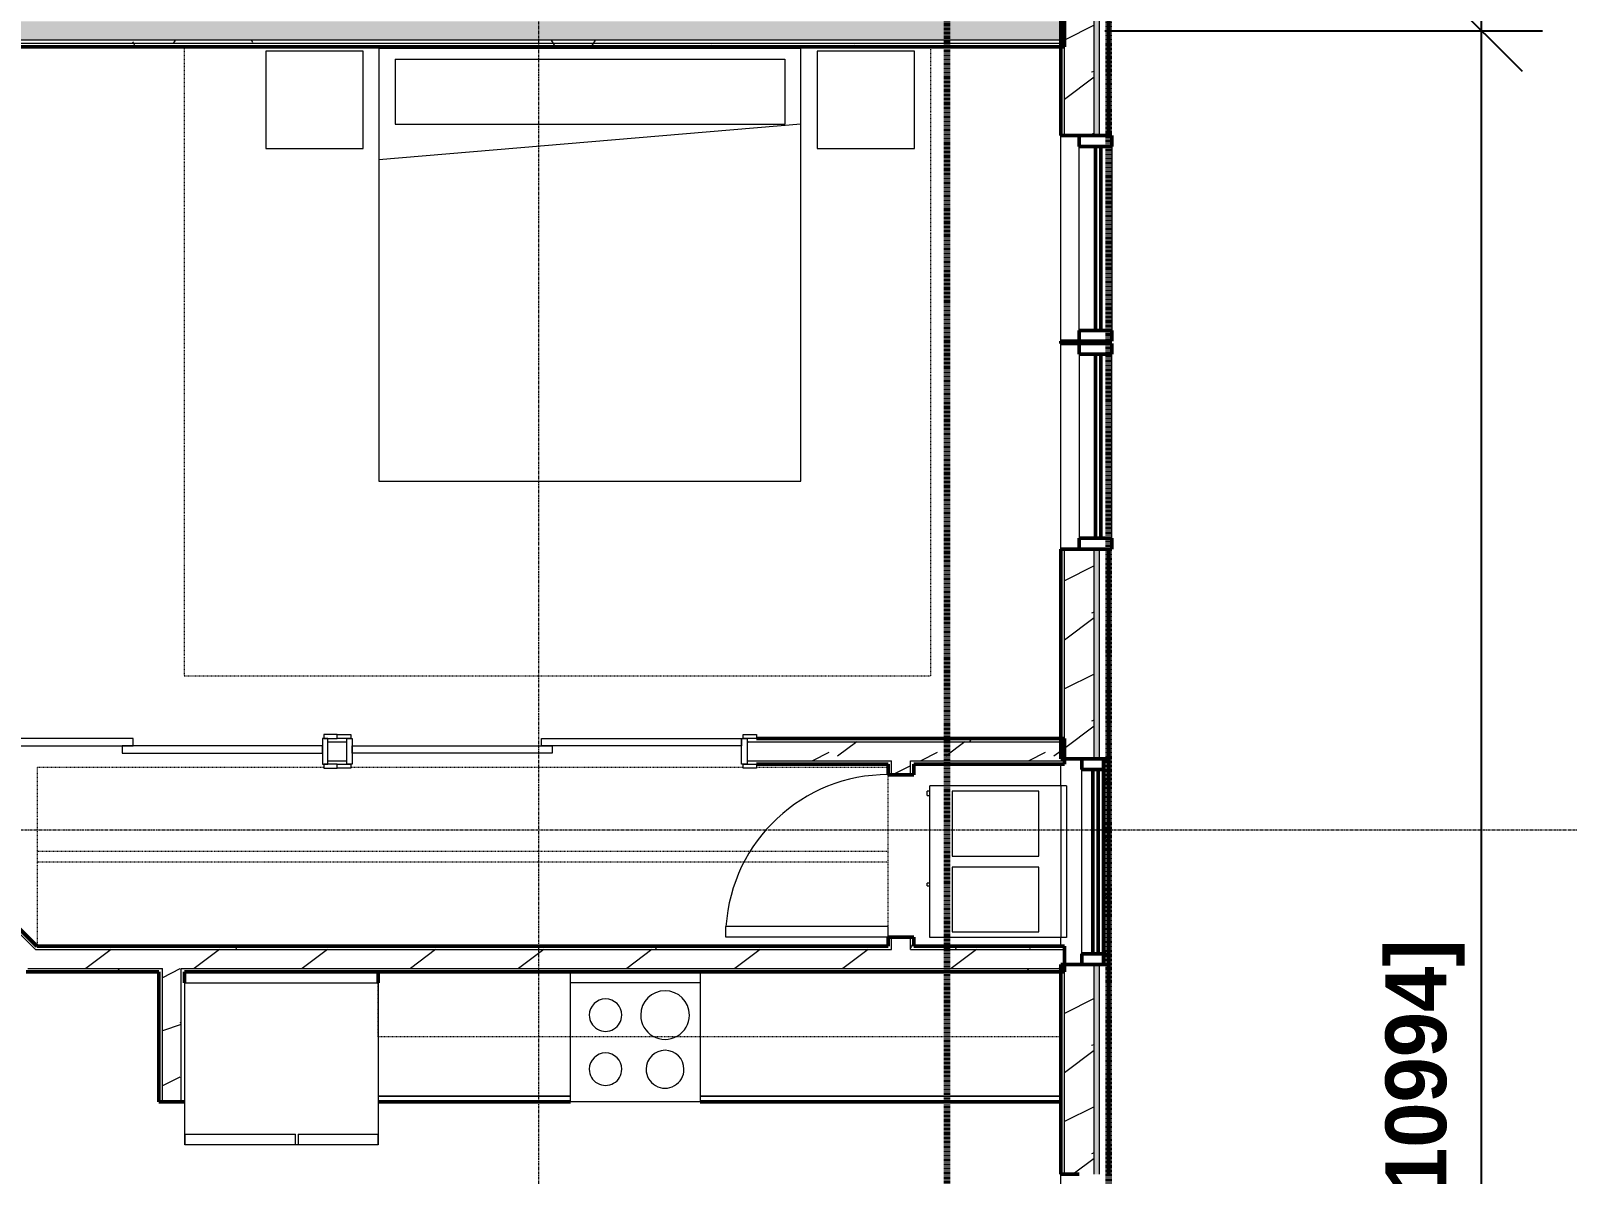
# Model space of a CAD drawing. Extents: x -4294 to -464, y 9706 to 12475.
# Drawn here: x -2267.2 to -1983.2, y 11471.6 to 11683 of the extents above; entities that cross this region are included whole.
import ezdxf

# ---------------------------------------------------------------- set-up
doc = ezdxf.new("R2010")
doc.units = 0
for name, pattern in [('Dash', [0.25, 0.125, -0.125]), ('Dash 1_16_', [0.125, 0.0625, -0.0625]), ('Grid Line 1_2_', [0.875, 0.5, -0.125, 0.125, -0.125])]:
    doc.linetypes.add(name, pattern=pattern)
for name, color, linetype, lineweight in [('0-1', 7, 'Continuous', 5), ('0-2', 50, 'Continuous', 13), ('A-ANNO-DIMS', 211, 'Continuous', 9), ('A-DOOR-1', 7, 'Continuous', 9), ('A-DOOR-2', 90, 'Continuous', 20), ('A-DOOR-FRAM-1', 90, 'Continuous', 20), ('A-GLAZ-1', 50, 'Continuous', 13), ('A-GLAZ-2', 250, 'Continuous', 50), ('A-GLAZ-3', 151, 'Continuous', 9), ('A-WALL', 113, 'Continuous', 13), ('A-WALL-2', 250, 'Continuous', 50), ('A-WALL-3', 50, 'Continuous', 13), ('A-WALL-PATT-1', 7, 'Continuous', 9), ('A-WALL-PATT-2', 8, 'Continuous', 9), ('A-WALL-PATT-3', 43, 'Continuous', 9), ('A-WALL-PATT-5', 111, 'Continuous', 9), ('C-PROP-LINE-2', 91, 'Dash 1_16_', 140), ('I-FURN-1', 7, 'Continuous', 9), ('I-FURN-HDLN-1', 7, 'Dash', 9), ('I-WALL-1', 2, 'Continuous', 50), ('M-EQPM-1', 7, 'Continuous', 9), ('Q-CASE-1', 250, 'Continuous', 50), ('Q-CASE-2', 7, 'Continuous', 9), ('Q-CASE-HDLN-1', 7, 'Dash', 9), ('Q-SPCQ-1', 7, 'Continuous', 9), ('S-GRID-1', 1, 'Grid Line 1_2_', 9)]:
    doc.layers.add(name, color=color, linetype=linetype, lineweight=lineweight)
doc.styles.add('Century Gothic_B', font='Gothicb.ttf', dxfattribs={"height": 11.25})
doc.dimstyles.new('OD__1__Tol__', dxfattribs={"dimscale": 12, "dimtxt": 11.746893, "dimasz": 1.25, "dimexe": 0.9375, "dimexo": 0.625, "dimgap": 0.15625, "dimtad": 1, "dimdec": 0, "dimzin": 3, "dimdsep": 46, "dimlunit": 4, "dimtxsty": 'Century Gothic_B', "dimblk1": 'OBLIQUE', "dimblk2": 'OBLIQUE', "dimsah": 1, "dimcen": 0.09, "dimdle": 0.9375, "dimazin": 0, "dimtfac": 1, "dimtdec": 4, "dimtix": 1, "dimtmove": 0, "dimatfit": 3, "dimfxl": 1, "dimtvp": 1, "dimtfill": 1, "dimfrac": 2, "dimtolj": 1, "dimtzin": 0, "dimarcsym": 2})
pattern_1 = [(0, (0, 0), (38.4, 9.6), [1.584, -27.216, 1.584, -27.216, -153.6]), (0, (0, 0), (38.4, 9.6), [-57.6, 1.584, -56.016, 1.584, -27.216, -67.2]), (0, (0, 0), (38.4, 9.6), [-144, 1.584, -17.616, 1.584, -46.416]), (120, (14.4, 4.8), (-27.513844, 28.4553755), [1.584, -27.216, 1.584, -27.216, -153.6]), (120, (14.4, 4.8), (-27.513844, 28.4553755), [-57.6, 1.584, -56.016, 1.584, -27.216, -67.2]), (120, (14.4, 4.8), (-27.513844, 28.4553755), [-144, 1.584, -17.616, 1.584, -46.416]), (240, (19.2, 24), (-10.886156, -38.0553755), [1.584, -27.216, 1.584, -27.216, -153.6]), (240, (19.2, 24), (-10.886156, -38.0553755), [-57.6, 1.584, -56.016, 1.584, -27.216, -67.2]), (240, (19.2, 24), (-10.886156, -38.0553755), [-144, 1.584, -17.616, 1.584, -46.416])]
pattern_2 = [(216.87, (7.997, 19.992), (59.9755286, 39.9843071), [9.996, -89.964]), (206.565, (19.992, 13.994), (-19.991807, -19.992219), [22.352, -22.352]), (198.435, (19.992, 3.998), (-39.983821, -19.991955), [12.644, -50.576])]

# ---------------------------------------------------------------- blocks, each defined once
blk = doc.blocks.new('HVAC_SPVU_AlliedAir_MGE4 - HVAC_SPVU_AlliedAir_MGE4-1352620-FLOOR PLAN - 2ND FLOOR')
at = {"layer": 'M-EQPM-1'}
for p, q in [((-14, 13.12), (14, 13.12)), ((-14, 13.12), (-14, 12.12)), ((-14, 12.12), (14, 12.12)), ((-14, 12.12), (-14, -12.13)), ((14, 13.12), (14, 12.12)), ((14, 12.12), (14, -12.13)), ((-1, 8), (-13, 8)), ((-13, 8), (-13, -8)), ((-1, -8), (-1, 8)), ((13, 8), (1, 8)), ((1, 8), (1, -8)), ((13, -8), (13, 8)), ((-13, -8), (-1, -8)), ((1, -8), (13, -8)), ((14, -12.13), (-14, -12.13)), ((-13, -12.13), (-13, -12.63)), ((-12.25, -12.63), (-13, -12.63)), ((-13, -12.63), (-12.99, -12.63)), ((-12.26, -12.63), (-12.25, -12.63)), ((-12.25, -12.63), (-12.25, -12.13)), ((4, -12.13), (4, -12.63)), ((4.5, -12.63), (4, -12.63)), ((4, -12.63), (4.01, -12.63)), ((4.49, -12.63), (4.5, -12.63)), ((4.5, -12.63), (4.5, -12.13))]:
    blk.add_line(p, q, dxfattribs=at)
blk = doc.blocks.new('Single-Flush - 30_ x 80_-1421383-FLOOR PLAN - 2ND FLOOR')
at = {"layer": 'A-DOOR-1'}
blk.add_arc((15, -2.375), 30.067, 180, 266.18593, dxfattribs=at)
at = {"layer": 'A-DOOR-2'}
for p, q in [((13, -2.375), (13, -32.375)), ((15, -2.375), (13, -2.375)), ((15, -2.375), (15, -32.375)), ((15, -32.375), (13, -32.375))]:
    blk.add_line(p, q, dxfattribs=at)
blk = doc.blocks.new('FOLDING_SLIDING CLOSET - 72_ x 80_-1372885-FLOOR PLAN - 2ND FLOOR')
at = {"layer": 'A-DOOR-1'}
for p, q in [((-38.75, 3.25), (-36.25, 3.25)), ((-38.75, 2.5), (-38.75, 3.25)), ((-36.25, 3.25), (-36.25, 2.5)), ((36.25, 3.25), (38.75, 3.25)), ((36.25, 2.5), (36.25, 3.25)), ((38.75, 3.25), (38.75, 2.5)), ((-36.25, 2.5), (-38.75, 2.5)), ((38.75, 2.5), (36.25, 2.5)), ((-38.75, -2.25), (-36.25, -2.25)), ((-38.75, -3), (-38.75, -2.25)), ((-36.25, -2.25), (-36.25, -3)), ((36.25, -2.25), (38.75, -2.25)), ((36.25, -3), (36.25, -2.25)), ((38.75, -2.25), (38.75, -3)), ((-36.25, -3), (-38.75, -3)), ((38.75, -3), (36.25, -3))]:
    blk.add_line(p, q, dxfattribs=at)
at = {"layer": 'A-DOOR-2'}
for p, q in [((-1, 0.5), (36, 0.5)), ((-1, -0.875), (-1, 0.5)), ((36, 0.5), (36, -0.875)), ((-36, -0.875), (1, -0.875)), ((-36, -2.25), (-36, -0.875)), ((1, -2.25), (-36, -2.25)), ((36, -0.875), (-1, -0.875)), ((1, -0.875), (1, -2.25))]:
    blk.add_line(p, q, dxfattribs=at)
at = {"layer": 'A-DOOR-FRAM-1'}
for p, q in [((-37, 2.5), (-36, 2.5)), ((-37, -2.25), (-37, 2.5)), ((-36, 2.5), (-36, -2.25)), ((36, 2.5), (37, 2.5)), ((36, -2.25), (36, 2.5)), ((37, 2.5), (37, -2.25)), ((-36, -2.25), (-37, -2.25)), ((37, -2.25), (36, -2.25))]:
    blk.add_line(p, q, dxfattribs=at)
blk = doc.blocks.new('OD_CW_Closet - OD_CW_Closet-2067908-FLOOR PLAN - 2ND FLOOR')
at = {"layer": 'Q-CASE-HDLN-1'}
for p, q in [((158.05, 24), (0.74, 24)), ((0.74, 24), (0.74, -9)), ((158.05, -9), (158.05, 24)), ((0.74, 8.5), (158.05, 8.5)), ((0.74, 6.5), (158.05, 6.5)), ((0.74, -9), (25.09, -9)), ((27.59, -9), (100.09, -9)), ((105.09, -9), (158.05, -9))]:
    blk.add_line(p, q, dxfattribs=at)
blk = doc.blocks.new('FOLDING_SLIDING CLOSET - 72_ x 80_-1372823-FLOOR PLAN - 2ND FLOOR')
at = {"layer": 'A-DOOR-1'}
for p, q in [((-36.25, 3), (-38.75, 3)), ((-38.75, 3), (-38.75, 2.25)), ((-36.25, 2.25), (-36.25, 3)), ((38.75, 3), (36.25, 3)), ((36.25, 3), (36.25, 2.25)), ((38.75, 2.25), (38.75, 3)), ((-38.75, 2.25), (-36.25, 2.25)), ((36.25, 2.25), (38.75, 2.25)), ((-36.25, -2.5), (-38.75, -2.5)), ((-38.75, -2.5), (-38.75, -3.25)), ((-36.25, -3.25), (-36.25, -2.5)), ((38.75, -2.5), (36.25, -2.5)), ((36.25, -2.5), (36.25, -3.25)), ((38.75, -3.25), (38.75, -2.5)), ((-38.75, -3.25), (-36.25, -3.25)), ((36.25, -3.25), (38.75, -3.25))]:
    blk.add_line(p, q, dxfattribs=at)
at = {"layer": 'A-DOOR-2'}
for p, q in [((1, 2.25), (-36, 2.25)), ((-36, 2.25), (-36, 0.87)), ((-36, 0.87), (1, 0.87)), ((36, 0.87), (-1, 0.87)), ((-1, 0.87), (-1, -0.5)), ((1, 0.87), (1, 2.25)), ((36, -0.5), (36, 0.87)), ((-1, -0.5), (36, -0.5))]:
    blk.add_line(p, q, dxfattribs=at)
at = {"layer": 'A-DOOR-FRAM-1'}
for p, q in [((-36, 2.25), (-37, 2.25)), ((-37, 2.25), (-37, -2.5)), ((-36, -2.5), (-36, 2.25)), ((36, 2.25), (36, -2.5)), ((37, 2.25), (36, 2.25)), ((37, -2.5), (37, 2.25)), ((-37, -2.5), (-36, -2.5)), ((36, -2.5), (37, -2.5))]:
    blk.add_line(p, q, dxfattribs=at)
blk = doc.blocks.new('Refrigerator_-_Side-by-Side_6047 - 36_ X 30_-1372843-FLOOR PLAN - 2ND FLOOR')
at = {"layer": 'Q-SPCQ-1'}
for p, q in [((-17.88, 15.58), (17.87, 15.58)), ((-17.88, -14.42), (-17.88, 15.58)), ((-17.88, 15.58), (-3.13, 15.58)), ((-17.88, 15.58), (-17.88, 13.58)), ((-3.13, 13.58), (-3.13, 15.58)), ((-2.63, 15.58), (17.87, 15.58)), ((-2.63, 15.58), (-2.63, 13.58)), ((17.87, 15.58), (17.87, -14.42)), ((17.87, 13.58), (17.87, 15.58)), ((-3.13, 13.58), (-17.88, 13.58)), ((17.87, 13.58), (-2.63, 13.58)), ((17.87, -14.42), (-17.88, -14.42))]:
    blk.add_line(p, q, dxfattribs=at)
blk = doc.blocks.new('Range - 24_ x 24_-V13-FLOOR PLAN - 2ND FLOOR')
at = {"layer": 'Q-SPCQ-1'}
for p, q in [((0, 0), (24, 0)), ((0, -24), (0, 0)), ((24, 0), (24, -24)), ((0, -22), (24, -22))]:
    blk.add_line(p, q, dxfattribs=at)
for centre, radius, start, end in [((6.5, -6), 3.5, 360, 180), ((17.5, -6), 3, 360, 180), ((6.5, -6), 3.5, 180, 0), ((17.5, -6), 3, 180, 0), ((6.5, -16), 4.5, 360, 180), ((17.5, -16), 3, 360, 180), ((6.5, -16), 4.5, 180, 0), ((17.5, -16), 3, 180, 0)]:
    blk.add_arc(centre, radius, start, end, dxfattribs=at)
blk = doc.blocks.new('OD_CW_Base Cabinet - OD_CW_Base Cabinet-2067711-FLOOR PLAN - 2ND FLOOR')
at = {"layer": 'Q-CASE-1'}
for p, q in [((0.74, 24), (0.74, 22)), ((0.74, 0), (36.28, 0)), ((60.28, 0), (126.96, 0))]:
    blk.add_line(p, q, dxfattribs=at)
at = {"layer": 'Q-CASE-2'}
for p, q in [((0.74, 22), (0.74, 24)), ((0.74, 1), (36.28, 1)), ((36.28, 1), (0.74, 1)), ((36.28, 0), (0.74, 0)), ((60.28, 1), (126.96, 1)), ((126.96, 1), (60.28, 1)), ((126.96, 0), (60.28, 0))]:
    blk.add_line(p, q, dxfattribs=at)
blk = doc.blocks.new('OD_CW_Upper Cabinet - OD_CW_Upper Cabinet-2067745-FLOOR PLAN - 2ND FLOOR')
at = {"layer": 'Q-CASE-HDLN-1'}
for p, q in [((0.74, -24), (0.74, -12)), ((0.74, -12), (126.96, -12)), ((126.96, -12), (126.96, -24)), ((126.96, -24), (0.74, -24))]:
    blk.add_line(p, q, dxfattribs=at)
blk = doc.blocks.new('Bed-Standard - King 78_ x 80_-V8-FLOOR PLAN - 2ND FLOOR')
at = {"layer": 'I-FURN-1'}
for p, q in [((49.69, 38.2), (-28.31, 38.2)), ((-28.31, 38.2), (-28.31, -41.8)), ((49.69, -41.8), (49.69, 38.2)), ((-25.31, 36.2), (-25.31, 24.2)), ((-25.31, 36.2), (46.69, 36.2)), ((46.69, 36.2), (46.69, 24.2)), ((49.69, 24.2), (-28.31, 17.63)), ((-25.31, 24.2), (46.69, 24.2)), ((-28.31, -41.8), (49.69, -41.8))]:
    blk.add_line(p, q, dxfattribs=at)
at = {"layer": 'I-FURN-HDLN-1'}
for p, q in [((-64.31, 38.2), (-64.31, -77.8)), ((73.69, -77.8), (73.69, 38.2)), ((-64.31, -77.8), (73.69, -77.8))]:
    blk.add_line(p, q, dxfattribs=at)
blk = doc.blocks.new('Table-Night Stand - 18_ x 18_ x 24_-1352623-FLOOR PLAN - 2ND FLOOR')
at = {"layer": 'I-FURN-1'}
for p, q in [((18.15, 18), (0.15, 18)), ((0.15, 18), (0.15, 0)), ((18.15, 0), (18.15, 18)), ((0.15, 0), (18.15, 0))]:
    blk.add_line(p, q, dxfattribs=at)
blk = doc.blocks.new('CTR - 1st Phase - Unit Layouts_rvt-1-FLOOR PLAN - 2ND FLOOR')
at = {"layer": 'A-WALL-PATT-1'}
h = blk.add_hatch(dxfattribs=at)
h.set_pattern_fill('FP_1', color=256, style=0, pattern_type=2)
h.set_pattern_definition(pattern_1)
h.paths.add_polyline_path([(-2126.66, 11551.55), (-2076.17, 11551.55), (-2076.17, 11552.17), (-2134.82, 11552.17), (-2134.82, 11551.55), (-2133.07, 11551.55)], flags=0)
h.paths.add_polyline_path([(-2212.32, 11551.55), (-2208.82, 11551.55), (-2208.82, 11552.17), (-2212.32, 11552.17)], flags=0)
h.paths.add_polyline_path([(-2303.86, 11551.55), (-2286.32, 11551.55), (-2286.32, 11552.17), (-2304.48, 11552.17)], flags=0)
h = blk.add_hatch(dxfattribs=at)
h.set_pattern_fill('FP_1', color=256, style=0, pattern_type=2)
h.set_pattern_definition(pattern_1)
h.paths.add_polyline_path([(-2104.6, 11513.77), (-2103.97, 11513.77), (-2103.97, 11515.42), (-2104.6, 11515.42)], flags=0)
h.paths.add_polyline_path([(-2104.6, 11545.42), (-2103.97, 11545.42), (-2103.97, 11547.42), (-2104.6, 11547.42)], flags=0)
h = blk.add_hatch(dxfattribs=at)
h.set_pattern_fill('FP_1', color=256, style=0, pattern_type=2)
h.set_pattern_definition(pattern_1)
h.paths.add_polyline_path([(-2076.8, 11513.15), (-2076.17, 11513.15), (-2076.17, 11513.77), (-2104.6, 11513.77), (-2104.6, 11513.15), (-2099.1, 11513.15)], flags=0)
h.paths.add_polyline_path([(-2266.34, 11513.15), (-2108.1, 11513.15), (-2108.1, 11513.77), (-2266.97, 11513.77)], flags=0)
h = blk.add_hatch(dxfattribs=at)
h.set_pattern_fill('FP_1', color=256, style=0, pattern_type=2)
h.set_pattern_definition(pattern_1)
h.paths.add_polyline_path([(-2108.1, 11509.02), (-2076.17, 11509.02), (-2076.17, 11509.65), (-2239.4, 11509.65), (-2239.4, 11509.02), (-2126.66, 11509.02)], flags=0)
h.paths.add_polyline_path([(-2243.53, 11509.02), (-2242.9, 11509.02), (-2242.9, 11509.65), (-2268.68, 11509.65), (-2268.05, 11509.02), (-2261.61, 11509.02)], flags=0)
at = {"layer": 'A-WALL-PATT-2'}
h = blk.add_hatch(dxfattribs=at)
h.set_pattern_fill('FP_2', color=256, style=0, pattern_type=2)
h.set_pattern_definition(pattern_2)
h.paths.add_polyline_path([(-2267.79, 11513.15), (-2266.34, 11513.15), (-2306.82, 11553.62), (-2309.29, 11551.15), (-2271.29, 11513.15), (-2268.68, 11513.15)], flags=0)
h.paths.add_polyline_path([(-2334.75, 11576.61), (-2332.27, 11579.08), (-2372.79, 11619.59), (-2375.26, 11617.12), (-2347.18, 11589.04)], flags=0)
h.paths.add_polyline_path([(-2427.59, 11669.44), (-2425.11, 11671.92), (-2433.18, 11679.99), (-2437.2, 11679.99), (-2437.67, 11680.57), (-2438.19, 11680.05), (-2427.85, 11669.71)], flags=0)
h = blk.add_hatch(dxfattribs=at)
h.set_pattern_fill('FP_2', color=256, style=0, pattern_type=2)
h.set_pattern_definition(pattern_2)
h.paths.add_polyline_path([(-2076.8, 11548.05), (-2076.17, 11548.05), (-2076.17, 11551.55), (-2134.82, 11551.55), (-2134.82, 11548.05), (-2099.1, 11548.05)], flags=0)
h.paths.add_polyline_path([(-2208.82, 11548.05), (-2208.82, 11551.55), (-2212.32, 11551.55), (-2212.32, 11548.05)], flags=0)
h.paths.add_polyline_path([(-2292.05, 11548.05), (-2286.32, 11548.05), (-2286.32, 11551.55), (-2304.74, 11551.55), (-2301.24, 11548.05), (-2300.36, 11548.05)], flags=0)
h = blk.add_hatch(dxfattribs=at)
h.set_pattern_fill('FP_2', color=256, style=0, pattern_type=2)
h.set_pattern_definition(pattern_2)
h.paths.add_polyline_path([(-2104.6, 11513.15), (-2104.6, 11515.42), (-2108.1, 11515.42), (-2108.1, 11513.15)], flags=0)
h.paths.add_polyline_path([(-2104.6, 11545.42), (-2104.6, 11548.05), (-2108.1, 11548.05), (-2108.1, 11545.42)], flags=0)
h = blk.add_hatch(dxfattribs=at)
h.set_pattern_fill('FP_2', color=256, style=0, pattern_type=2)
h.set_pattern_definition(pattern_2)
h.paths.add_polyline_path([(-2076.8, 11509.65), (-2076.17, 11509.65), (-2076.17, 11513.15), (-2271.29, 11513.15), (-2267.79, 11509.65), (-2099.1, 11509.65)], flags=0)
h = blk.add_hatch(dxfattribs=at)
h.set_pattern_fill('FP_2', color=256, style=0, pattern_type=2)
h.set_pattern_definition(pattern_2)
h.paths.add_polyline_path([(-2239.4, 11485.02), (-2239.4, 11509.65), (-2242.9, 11509.65), (-2242.9, 11485.02)], flags=0)
at = {"layer": 'A-WALL-2'}
for p, q in [((-2076.17, 11552.17), (-2133.07, 11552.17)), ((-2076.17, 11547.42), (-2076.17, 11552.17)), ((-2266.08, 11513.77), (-2299.73, 11547.42)), ((-2133.07, 11547.42), (-2108.72, 11547.42)), ((-2108.72, 11547.42), (-2108.72, 11545.42)), ((-2103.97, 11547.42), (-2076.17, 11547.42)), ((-2103.97, 11545.42), (-2103.97, 11547.42)), ((-2108.72, 11545.42), (-2103.97, 11545.42)), ((-2108.72, 11515.42), (-2108.72, 11513.77)), ((-2103.97, 11515.42), (-2108.72, 11515.42)), ((-2103.97, 11513.77), (-2103.97, 11515.42)), ((-2108.72, 11513.77), (-2266.08, 11513.77)), ((-2076.17, 11513.77), (-2103.97, 11513.77)), ((-2076.17, 11509.02), (-2076.17, 11513.77)), ((-2268.05, 11509.02), (-2243.53, 11509.02)), ((-2243.53, 11509.02), (-2243.53, 11485.02)), ((-2238.78, 11509.02), (-2076.17, 11509.02)), ((-2238.78, 11507.02), (-2238.78, 11509.02)), ((-2243.53, 11485.02), (-2238.78, 11485.02))]:
    blk.add_line(p, q, dxfattribs=at)
at = {"layer": 'A-WALL-3'}
for p, q in [((-2212.32, 11551.55), (-2208.82, 11551.55)), ((-2134.82, 11551.55), (-2076.17, 11551.55)), ((-2266.97, 11513.77), (-2301.24, 11548.05)), ((-2212.32, 11548.05), (-2208.82, 11548.05)), ((-2134.82, 11548.05), (-2108.1, 11548.05)), ((-2108.1, 11547.42), (-2108.1, 11548.05)), ((-2108.1, 11545.42), (-2108.1, 11547.42)), ((-2104.6, 11548.05), (-2076.17, 11548.05)), ((-2104.6, 11547.42), (-2104.6, 11548.05)), ((-2104.6, 11545.42), (-2104.6, 11547.42)), ((-2108.1, 11513.77), (-2108.1, 11515.42)), ((-2104.6, 11513.77), (-2104.6, 11515.42)), ((-2266.34, 11513.15), (-2266.97, 11513.77)), ((-2266.34, 11513.15), (-2108.1, 11513.15)), ((-2108.1, 11513.15), (-2108.1, 11513.77)), ((-2104.6, 11513.15), (-2104.6, 11513.77)), ((-2104.6, 11513.15), (-2076.17, 11513.15)), ((-2267.79, 11509.65), (-2242.9, 11509.65)), ((-2242.9, 11509.02), (-2242.9, 11509.65)), ((-2242.9, 11485.02), (-2242.9, 11509.02)), ((-2239.4, 11509.65), (-2076.17, 11509.65)), ((-2239.4, 11509.02), (-2239.4, 11509.65)), ((-2239.4, 11485.02), (-2239.4, 11509.02))]:
    blk.add_line(p, q, dxfattribs=at)
at = {"layer": '0-2'}
for name, p in [('Bed-Standard - King 78_ x 80_-V8-FLOOR PLAN - 2ND FLOOR', (-2174.55, 11641.52)), ('Table-Night Stand - 18_ x 18_ x 24_-1352623-FLOOR PLAN - 2ND FLOOR', (-2223.94, 11661.22)), ('Table-Night Stand - 18_ x 18_ x 24_-1352623-FLOOR PLAN - 2ND FLOOR', (-2122.01, 11661.22)), ('FOLDING_SLIDING CLOSET - 72_ x 80_-1372823-FLOOR PLAN - 2ND FLOOR', (-2249.32, 11549.92)), ('OD_CW_Base Cabinet - OD_CW_Base Cabinet-2067711-FLOOR PLAN - 2ND FLOOR', (-2203.76, 11485.02))]:
    blk.add_blockref(name, p, dxfattribs=at)
for name, p, rotation in [('FOLDING_SLIDING CLOSET - 72_ x 80_-1372885-FLOOR PLAN - 2ND FLOOR', (-2171.82, 11549.92), 180), ('OD_CW_Closet - OD_CW_Closet-2067908-FLOOR PLAN - 2ND FLOOR', (-2107.99, 11537.77), 180), ('Single-Flush - 30_ x 80_-1421383-FLOOR PLAN - 2ND FLOOR', (-2106.35, 11530.42), 269.9999999998777), ('HVAC_SPVU_AlliedAir_MGE4 - HVAC_SPVU_AlliedAir_MGE4-1352620-FLOOR PLAN - 2ND FLOOR', (-2088.92, 11529.39), 269.9999999998723), ('OD_CW_Upper Cabinet - OD_CW_Upper Cabinet-2067745-FLOOR PLAN - 2ND FLOOR', (-2076.06, 11485.02), 180), ('Range - 24_ x 24_-V13-FLOOR PLAN - 2ND FLOOR', (-2143.48, 11485.02), 180), ('Refrigerator_-_Side-by-Side_6047 - 36_ X 30_-1372843-FLOOR PLAN - 2ND FLOOR', (-2220.9, 11492.6), 180)]:
    blk.add_blockref(name, p, dxfattribs=dict(at, rotation=rotation))
blk = doc.blocks.new('_THE_ WINDOW _ DOOR - Window - 2nd Floor-2113391-FLOOR PLAN - 2ND FLOOR')
at = {"layer": 'A-GLAZ-1'}
for p, q in [((17.0125, 1.0625), (-17.0125, 1.0625)), ((-17.0125, -4.9375), (17.0125, -4.9375))]:
    blk.add_line(p, q, dxfattribs=at)
at = {"layer": 'A-GLAZ-2'}
for p, q in [((-19.0125, -4.9375), (-19.0125, 1.0625)), ((-19.0125, 1.0625), (-17.0125, 1.0625)), ((-17.0125, 1.0625), (-17.0125, -4.9375)), ((17.0125, -4.9375), (17.0125, 1.0625)), ((17.0125, 1.0625), (19.0125, 1.0625)), ((19.0125, 1.0625), (19.0125, -4.9375)), ((-17.0125, -1.9375), (17.0125, -1.9375)), ((-17.0125, -2.9375), (-17.0125, -1.9375)), ((17.0125, -1.9375), (17.0125, -2.9375)), ((-17.0125, -4.9375), (-19.0125, -4.9375)), ((17.0125, -2.9375), (-17.0125, -2.9375)), ((19.0125, -4.9375), (17.0125, -4.9375))]:
    blk.add_line(p, q, dxfattribs=at)
blk = doc.blocks.new('_THE_ WINDOW _ DOOR - hvac panel - 2nd floor-V111-FLOOR PLAN - 2ND FLOOR')
at = {"layer": 'A-GLAZ-3'}
h = blk.add_hatch(dxfattribs=at)
h.set_pattern_fill('FP_18', color=256, style=0, pattern_type=2)
h.set_pattern_definition([(45, (-11529.389, -2072.361), (-5.303301, 5.303301), [])])
h.paths.add_polyline_path([(-19.0125, -4.1875), (-19.0125, -4.4375), (19.0125, -4.4375), (19.0125, -3.4375), (-19.0125, -3.4375)], flags=0)
at = {"layer": 'A-GLAZ-1'}
blk.add_line((-17.0125, 0.5625), (17.0125, 0.5625), dxfattribs=at)
at = {"layer": 'A-GLAZ-2'}
for p, q in [((-19.0125, -3.4375), (-19.0125, 0.5625)), ((-19.0125, 0.5625), (-17.0125, 0.5625)), ((-17.0125, 0.5625), (-17.0125, -3.4375)), ((17.0125, -3.4375), (17.0125, 0.5625)), ((17.0125, 0.5625), (19.0125, 0.5625)), ((19.0125, 0.5625), (19.0125, -3.4375)), ((-17.0125, -1.4375), (17.0125, -1.4375)), ((-17.0125, -2.4375), (-17.0125, -1.4375)), ((17.0125, -2.4375), (-17.0125, -2.4375)), ((17.0125, -1.4375), (17.0125, -2.4375)), ((-19.0125, -4.4375), (-19.0125, -3.4375)), ((-19.0125, -3.4375), (19.0125, -3.4375)), ((-17.0125, -3.4375), (-19.0125, -3.4375)), ((19.0125, -4.4375), (-19.0125, -4.4375)), ((19.0125, -3.4375), (17.0125, -3.4375)), ((19.0125, -3.4375), (19.0125, -4.4375))]:
    blk.add_line(p, q, dxfattribs=at)
blk = doc.blocks.new('_THE_ WINDOW _ DOOR - Window - 2nd Floor-2113388-FLOOR PLAN - 2ND FLOOR')
at = {"layer": 'A-GLAZ-1'}
for p, q in [((-17.0125, 4.9375), (17.0125, 4.9375)), ((17.0125, -1.0625), (-17.0125, -1.0625))]:
    blk.add_line(p, q, dxfattribs=at)
at = {"layer": 'A-GLAZ-2'}
for p, q in [((-17.0125, 4.9375), (-19.0125, 4.9375)), ((-19.0125, 4.9375), (-19.0125, -1.0625)), ((-17.0125, -1.0625), (-17.0125, 4.9375)), ((17.0125, 2.9375), (-17.0125, 2.9375)), ((-17.0125, 2.9375), (-17.0125, 1.9375)), ((19.0125, 4.9375), (17.0125, 4.9375)), ((17.0125, 4.9375), (17.0125, -1.0625)), ((17.0125, 1.9375), (17.0125, 2.9375)), ((19.0125, -1.0625), (19.0125, 4.9375)), ((-17.0125, 1.9375), (17.0125, 1.9375)), ((-19.0125, -1.0625), (-17.0125, -1.0625)), ((17.0125, -1.0625), (19.0125, -1.0625))]:
    blk.add_line(p, q, dxfattribs=at)
blk = doc.blocks.new('CTR - 1st Phase - Shell_rvt-1-FLOOR PLAN - 2ND FLOOR')
at = {"layer": 'A-WALL-PATT-2'}
h = blk.add_hatch(dxfattribs=at)
h.set_pattern_fill('FP_3', color=256, style=0, pattern_type=2)
h.set_pattern_definition([(0, (0, 0), (0, 5.998), []), (315, (0, 0), (5.9976797, 0), [8.482, -8.482]), (45, (0, 0), (5.9976797, 0), [8.482, -8.482])])
h.paths.add_polyline_path([(-2069.67, 11250.14), (-2069.67, 11279.98), (-2070.67, 11279.98), (-2070.67, 11250.14)], flags=0)
h.paths.add_polyline_path([(-2070.67, 11318), (-2069.67, 11318), (-2069.67, 11395.18), (-2070.67, 11395.18), (-2070.67, 11366.92)], flags=0)
h.paths.add_polyline_path([(-2069.67, 11433.2), (-2069.67, 11433.58), (-2070.67, 11433.58), (-2070.67, 11433.2)], flags=0)
h.paths.add_polyline_path([(-2070.67, 11471.6), (-2069.67, 11471.6), (-2069.67, 11510.38), (-2070.67, 11510.38)], flags=0)
h.paths.add_polyline_path([(-2070.67, 11548.4), (-2069.67, 11548.4), (-2069.67, 11587.18), (-2070.67, 11587.18)], flags=0)
h.paths.add_polyline_path([(-2070.67, 11625.2), (-2069.67, 11625.2), (-2069.67, 11625.58), (-2070.67, 11625.58)], flags=0)
h.paths.add_polyline_path([(-2069.67, 11663.6), (-2069.67, 11702.38), (-2070.67, 11702.38), (-2070.67, 11663.6)], flags=0)
h.paths.add_polyline_path([(-2069.67, 11740.4), (-2069.67, 11740.78), (-2070.67, 11740.78), (-2070.67, 11740.4)], flags=0)
h.paths.add_polyline_path([(-2069.67, 11778.8), (-2069.67, 11817.58), (-2070.67, 11817.58), (-2070.67, 11778.8)], flags=0)
h.paths.add_polyline_path([(-2069.67, 11855.6), (-2069.67, 11894.38), (-2070.67, 11894.38), (-2070.67, 11855.6)], flags=0)
h.paths.add_polyline_path([(-2069.67, 11932.4), (-2069.67, 12009.58), (-2070.67, 12009.58), (-2070.67, 11932.4)], flags=0)
h.paths.add_polyline_path([(-2069.67, 12047.6), (-2069.67, 12047.98), (-2070.67, 12047.98), (-2070.67, 12047.6)], flags=0)
h.paths.add_polyline_path([(-2069.67, 12086), (-2069.67, 12115.84), (-2070.67, 12115.84), (-2070.67, 12086)], flags=0)
h = blk.add_hatch(dxfattribs=at)
h.set_pattern_fill('FP_1', color=256, style=0, pattern_type=2)
h.set_pattern_definition(pattern_1)
h.paths.add_polyline_path([(-2076.8, 11256.26), (-2076.17, 11256.26), (-2076.17, 11279.98), (-2076.8, 11279.98), (-2076.8, 11264.37)], flags=0)
h.paths.add_polyline_path([(-2076.17, 11318), (-2076.17, 11395.18), (-2076.8, 11395.18), (-2076.8, 11318)], flags=0)
h.paths.add_polyline_path([(-2076.17, 11433.2), (-2076.17, 11433.58), (-2076.8, 11433.58), (-2076.8, 11433.2)], flags=0)
h.paths.add_polyline_path([(-2076.8, 11471.6), (-2076.17, 11471.6), (-2076.2, 11509.02), (-2076.8, 11509.02), (-2076.8, 11485.02)], flags=0)
h.paths.add_polyline_path([(-2076.8, 11552.17), (-2076.17, 11552.17), (-2076.17, 11587.18), (-2076.8, 11587.18), (-2076.8, 11574.52)], flags=0)
h.paths.add_polyline_path([(-2076.17, 11625.2), (-2076.17, 11625.58), (-2076.8, 11625.58), (-2076.8, 11625.2)], flags=0)
h.paths.add_polyline_path([(-2076.8, 11663.6), (-2076.17, 11663.6), (-2076.17, 11679.99), (-2076.8, 11679.99)], flags=0)
h.paths.add_polyline_path([(-2076.17, 11685.99), (-2076.17, 11702.38), (-2076.8, 11702.38), (-2076.8, 11685.99), (-2076.53, 11685.99)], flags=0)
h.paths.add_polyline_path([(-2076.17, 11740.4), (-2076.17, 11740.78), (-2076.8, 11740.78), (-2076.8, 11740.4)], flags=0)
h.paths.add_polyline_path([(-2076.8, 11778.8), (-2076.17, 11778.8), (-2076.17, 11813.8), (-2076.8, 11813.8), (-2076.8, 11782.11)], flags=0)
h.paths.add_polyline_path([(-2076.8, 11856.95), (-2076.17, 11856.95), (-2076.17, 11894.38), (-2076.8, 11894.38), (-2076.8, 11865.15)], flags=0)
h.paths.add_polyline_path([(-2076.17, 11932.4), (-2076.17, 12009.58), (-2076.8, 12009.58), (-2076.8, 11932.4)], flags=0)
h.paths.add_polyline_path([(-2076.8, 12047.6), (-2076.17, 12047.6), (-2076.17, 12047.98), (-2076.8, 12047.98)], flags=0)
h.paths.add_polyline_path([(-2076.17, 12086), (-2076.17, 12109.71), (-2076.8, 12109.71), (-2076.8, 12086)], flags=0)
at = {"layer": 'A-WALL-PATT-3'}
h = blk.add_hatch(dxfattribs=at)
h.set_pattern_fill('FP_2', color=256, style=0, pattern_type=2)
h.set_pattern_definition(pattern_2)
h.paths.add_polyline_path([(-2070.67, 11255.64), (-2070.67, 11279.98), (-2076.17, 11279.98), (-2076.17, 11255.64), (-2071.54, 11255.64)], flags=0)
h.paths.add_polyline_path([(-2073.42, 11318), (-2070.67, 11318), (-2070.67, 11395.18), (-2076.17, 11395.18), (-2076.17, 11318)], flags=0)
h.paths.add_polyline_path([(-2076.17, 11433.2), (-2070.67, 11433.2), (-2070.67, 11433.58), (-2076.17, 11433.58)], flags=0)
h.paths.add_polyline_path([(-2076.17, 11471.6), (-2070.67, 11471.6), (-2070.67, 11510.38), (-2076.17, 11510.38), (-2076.17, 11491.48)], flags=0)
h.paths.add_polyline_path([(-2072.92, 11548.4), (-2070.67, 11548.4), (-2070.67, 11587.18), (-2076.17, 11587.18), (-2076.17, 11548.4)], flags=0)
h.paths.add_polyline_path([(-2076.17, 11625.2), (-2070.67, 11625.2), (-2070.67, 11625.58), (-2076.17, 11625.58)], flags=0)
h.paths.add_polyline_path([(-2073.42, 11663.6), (-2070.67, 11663.6), (-2070.67, 11702.38), (-2076.17, 11702.38), (-2076.17, 11663.6)], flags=0)
h.paths.add_polyline_path([(-2070.67, 11740.4), (-2070.67, 11740.78), (-2076.17, 11740.78), (-2076.17, 11740.4), (-2071.54, 11740.4)], flags=0)
h.paths.add_polyline_path([(-2076.17, 11778.8), (-2070.67, 11778.8), (-2070.67, 11817.58), (-2076.17, 11817.58), (-2076.17, 11782.11)], flags=0)
h.paths.add_polyline_path([(-2076.17, 11855.6), (-2070.67, 11855.6), (-2070.67, 11894.38), (-2076.17, 11894.38), (-2076.17, 11865.15)], flags=0)
h.paths.add_polyline_path([(-2070.67, 11932.4), (-2070.67, 12009.58), (-2076.17, 12009.58), (-2076.17, 11932.4), (-2073.42, 11932.4)], flags=0)
h.paths.add_polyline_path([(-2071.54, 12047.6), (-2070.67, 12047.6), (-2070.67, 12047.98), (-2076.17, 12047.98), (-2076.17, 12047.6), (-2073.42, 12047.6)], flags=0)
h.paths.add_polyline_path([(-2076.17, 12086), (-2070.67, 12086), (-2070.67, 12110.34), (-2076.17, 12110.34), (-2076.17, 12106.65)], flags=0)
at = {"layer": 'A-WALL-2'}
for p, q in [((-2076.8, 11702.38), (-2076.8, 11663.6)), ((-2067.92, 11663.6), (-2067.92, 11702.38)), ((-2076.8, 11663.6), (-2073.42, 11663.6)), ((-2076.8, 11625.58), (-2076.8, 11625.2)), ((-2073.42, 11625.58), (-2076.8, 11625.58)), ((-2076.8, 11625.2), (-2073.42, 11625.2)), ((-2067.92, 11625.2), (-2067.92, 11625.58)), ((-2076.8, 11587.18), (-2076.8, 11548.4)), ((-2073.42, 11587.18), (-2076.8, 11587.18)), ((-2067.92, 11548.4), (-2067.92, 11587.18)), ((-2076.8, 11548.4), (-2072.92, 11548.4)), ((-2076.8, 11510.38), (-2076.8, 11471.6)), ((-2072.92, 11510.38), (-2076.8, 11510.38)), ((-2067.92, 11471.6), (-2067.92, 11510.38)), ((-2076.8, 11471.6), (-2073.42, 11471.6))]:
    blk.add_line(p, q, dxfattribs=at)
at = {"layer": 'A-WALL-3'}
for p, q in [((-2076.17, 11663.6), (-2076.17, 11702.38)), ((-2070.67, 11663.6), (-2070.67, 11702.38)), ((-2069.67, 11663.6), (-2069.67, 11702.38)), ((-2068.17, 11663.6), (-2068.17, 11702.38)), ((-2076.8, 11625.58), (-2076.8, 11663.6)), ((-2076.8, 11587.18), (-2076.8, 11625.2)), ((-2076.17, 11625.2), (-2076.17, 11625.58)), ((-2070.67, 11625.2), (-2070.67, 11625.58)), ((-2069.67, 11625.2), (-2069.67, 11625.58)), ((-2068.17, 11625.2), (-2068.17, 11625.58)), ((-2076.17, 11548.4), (-2076.17, 11587.18)), ((-2070.67, 11548.4), (-2070.67, 11587.18)), ((-2069.67, 11548.4), (-2069.67, 11587.18)), ((-2068.17, 11548.4), (-2068.17, 11587.18)), ((-2076.8, 11543.39), (-2076.8, 11547.42)), ((-2076.8, 11513.77), (-2076.8, 11515.39)), ((-2076.17, 11471.6), (-2076.17, 11510.38)), ((-2070.67, 11471.6), (-2070.67, 11510.38)), ((-2069.67, 11471.6), (-2069.67, 11510.38)), ((-2068.17, 11471.6), (-2068.17, 11510.38)), ((-2076.8, 11433.58), (-2076.8, 11471.6))]:
    blk.add_line(p, q, dxfattribs=at)
at = {"layer": 'S-GRID-1'}
for p, q in [((-2173.32, 9836.18), (-2173.32, 12413.74)), ((-464.45, 11535.19), (-4232.19, 11535.19))]:
    blk.add_line(p, q, dxfattribs=at)
at = {"layer": '0-2'}
for name, p, rotation in [('_THE_ WINDOW _ DOOR - Window - 2nd Floor-2113388-FLOOR PLAN - 2ND FLOOR', (-2072.36, 11644.59), 269.9999999999999), ('_THE_ WINDOW _ DOOR - Window - 2nd Floor-2113391-FLOOR PLAN - 2ND FLOOR', (-2072.36, 11606.19), 89.99999999999991), ('_THE_ WINDOW _ DOOR - hvac panel - 2nd floor-V111-FLOOR PLAN - 2ND FLOOR', (-2072.36, 11529.39), 89.99999999999991)]:
    blk.add_blockref(name, p, dxfattribs=dict(at, rotation=rotation))
blk = doc.blocks.new('Family - ___-1870007-FLOOR PLAN - 2ND FLOOR')
at = {"layer": 'C-PROP-LINE-2'}
blk.add_line((-2067.92, 11247.39), (-2067.92, 12118.59), dxfattribs=at)
blk = doc.blocks.new('Family - ___-1870574-FLOOR PLAN - 2ND FLOOR')
at = {"layer": 'C-PROP-LINE-2'}
blk.add_line((-2097.82, 11277.29), (-2097.82, 12088.59), dxfattribs=at)
blk = doc.blocks.new('_Oblique')
at = {"color": 0, "linetype": 'ByBlock', "lineweight": -2}
blk.add_line((-0.5, -0.5), (0.5, 0.5), dxfattribs=at)
blk = doc.blocks.new('DIMBLOCK51-FLOOR PLAN - 2ND FLOOR')
at = {"layer": 'A-ANNO-DIMS', "color": 0, "lineweight": -2}
for p, q in [((-1999.05, 11238.89), (-1999.05, 11694.24)), ((-2068.67, 11682.99), (-1987.8, 11682.99)), ((-2064.86, 11250.14), (-1987.8, 11250.14))]:
    blk.add_line(p, q, dxfattribs=at)
at = {"layer": 'Defpoints', "color": 0}
for p in [(-2076.17, 11682.99), (-1999.05, 11682.99), (-2072.36, 11250.14)]:
    blk.add_point(p, dxfattribs=at)
at = {"layer": 'A-ANNO-DIMS', "color": 0, "lineweight": -2, "xscale": 15, "yscale": 15, "zscale": 15}
for p, rotation in [((-1999.05, 11682.99), 89.99999999999991), ((-1999.05, 11250.14), 269.9999999999999)]:
    blk.add_blockref('_Oblique', p, dxfattribs=dict(at, rotation=rotation))
at = {"layer": 'A-ANNO-DIMS', "color": 0, "insert": (-2009.5, 11466.56), "char_height": 11.25, "attachment_point": 5, "rotation": 90, "style": 'Century Gothic_B', "bg_fill": 3, "box_fill_scale": 1.25, "bg_fill_color": 257, "bg_fill_transparency": 0}
blk.add_mtext('\\A1;36\'-1" [10994]', dxfattribs=at)
blk = doc.blocks.new('DIMBLOCK52-FLOOR PLAN - 2ND FLOOR')
at = {"layer": 'A-ANNO-DIMS', "color": 0, "lineweight": -2}
for p, q in [((-1999.05, 11671.74), (-1999.05, 12127.09)), ((-2064.86, 12115.84), (-1987.8, 12115.84)), ((-2068.67, 11682.99), (-1987.8, 11682.99))]:
    blk.add_line(p, q, dxfattribs=at)
at = {"layer": 'Defpoints', "color": 0}
for p in [(-2072.36, 12115.84), (-1999.05, 12115.84), (-2076.17, 11682.99)]:
    blk.add_point(p, dxfattribs=at)
at = {"layer": 'A-ANNO-DIMS', "color": 0, "lineweight": -2, "xscale": 15, "yscale": 15, "zscale": 15}
for p, rotation in [((-1999.05, 12115.84), 89.99999999999991), ((-1999.05, 11682.99), 269.9999999999999)]:
    blk.add_blockref('_Oblique', p, dxfattribs=dict(at, rotation=rotation))
at = {"layer": 'A-ANNO-DIMS', "color": 0, "insert": (-2009.5, 11899.41), "char_height": 11.25, "attachment_point": 5, "rotation": 90, "style": 'Century Gothic_B', "bg_fill": 3, "box_fill_scale": 1.25, "bg_fill_color": 257, "bg_fill_transparency": 0}
blk.add_mtext('\\A1;36\'-1" [10994]', dxfattribs=at)

msp = doc.modelspace()

# ---------------------------------------------------------------- hatches: boundary and pattern name
at = {"layer": 'A-WALL-PATT-5'}
h = msp.add_hatch(dxfattribs=at)
h.set_pattern_fill('FP_41', color=256, style=0, pattern_type=2)
h.set_pattern_definition([(161.57, (0.6, 0.6), (-4.80033747, -0.00041462), [0, -34.152, 3.792, 0]), (18.43, (-0.6, 0.6), (-4.80033747, 0.00041462), [0, -34.152, 3.792, 0]), (108.43, (0.6, 0.6), (2.39913218, -12.00105099), [11.382, -26.562]), (71.57, (-0.6, 0.6), (2.39913218, 12.00105099), [11.382, -26.562])])
h.paths.add_polyline_path([(-2124.8601, 11681.2394), (-2076.1737, 11681.2394), (-2076.1737, 11684.7394), (-2441.9544, 11684.7394), (-2438.4544, 11681.2394), (-2126.6648, 11681.2394)], flags=0)
h = msp.add_hatch(dxfattribs=at)
h.set_pattern_fill('FP_1', color=256, style=0, pattern_type=2)
h.set_pattern_definition(pattern_1)
h.paths.add_polyline_path([(-2306.2466, 11680.6144), (-2076.1737, 11680.6144), (-2076.1737, 11681.2394), (-2437.9328, 11681.2394), (-2438.5578, 11680.6144), (-2319.6176, 11680.6144)], flags=0)
h = msp.add_hatch(dxfattribs=at)
h.set_pattern_fill('FP_1', color=256, style=0, pattern_type=2)
h.set_pattern_definition(pattern_1)
h.paths.add_polyline_path([(-2438.2989, 11679.9894), (-2438.2547, 11679.9894), (-2437.6549, 11680.5892), (-2437.2044, 11679.9894), (-2076.1737, 11679.9894), (-2076.1737, 11680.6144), (-2437.6739, 11680.6144), (-2438.2378, 11680.0505)], flags=0)

# ---------------------------------------------------------------- linework, layer by layer
at = {"layer": 'A-WALL'}
for p, q in [((-2076.1737, 11681.2394), (-2437.9328, 11681.2394)), ((-2076.1737, 11680.6144), (-2437.6739, 11680.6144))]:
    msp.add_line(p, q, dxfattribs=at)
at = {"layer": 'I-WALL-1'}
for p, q in [((-2076.1737, 11679.9894), (-2076.1737, 11685.9894)), ((-2272.2466, 11679.9894), (-2076.1737, 11679.9894))]:
    msp.add_line(p, q, dxfattribs=at)

# ---------------------------------------------------------------- block references
at = {"layer": '0-1'}
for name in ['CTR - 1st Phase - Shell_rvt-1-FLOOR PLAN - 2ND FLOOR', 'CTR - 1st Phase - Unit Layouts_rvt-1-FLOOR PLAN - 2ND FLOOR']:
    msp.add_blockref(name, (0, 0), dxfattribs=at)
at = {"layer": 'C-PROP-LINE-2'}
for name in ['Family - ___-1870007-FLOOR PLAN - 2ND FLOOR', 'Family - ___-1870574-FLOOR PLAN - 2ND FLOOR']:
    msp.add_blockref(name, (0, 0), dxfattribs=at)

# ---------------------------------------------------------------- next in the draw order: dimensions: what is measured, and where the dimension line sits
at = {"layer": 'A-ANNO-DIMS'}
dim = msp.add_linear_dim(base=(-1999.0536, 11682.9894), p1=(-2072.3612, 11250.1394), p2=(-2076.1737, 11682.9894), angle=90, dimstyle='OD__1__Tol__', override={"dimpost": '<>', "dimfxl": 432.86679}, dxfattribs=at)
dim.commit()
dim.dimension.update_dxf_attribs({"geometry": 'DIMBLOCK51-FLOOR PLAN - 2ND FLOOR', "text_midpoint": (-2009.5001, 11466.5644)})

# ---------------------------------------------------------------- next in the draw order: dimensions: what is measured, and where the dimension line sits
dim = msp.add_linear_dim(base=(-1999.0536, 12115.8394), p1=(-2076.1737, 11682.9894), p2=(-2072.3612, 12115.8394), angle=90, dimstyle='OD__1__Tol__', override={"dimpost": '<>', "dimfxl": 432.86679}, dxfattribs=at)
dim.commit()
dim.dimension.update_dxf_attribs({"geometry": 'DIMBLOCK52-FLOOR PLAN - 2ND FLOOR', "text_midpoint": (-2009.5001, 11899.4144)})

doc.saveas('drawing.dxf')
